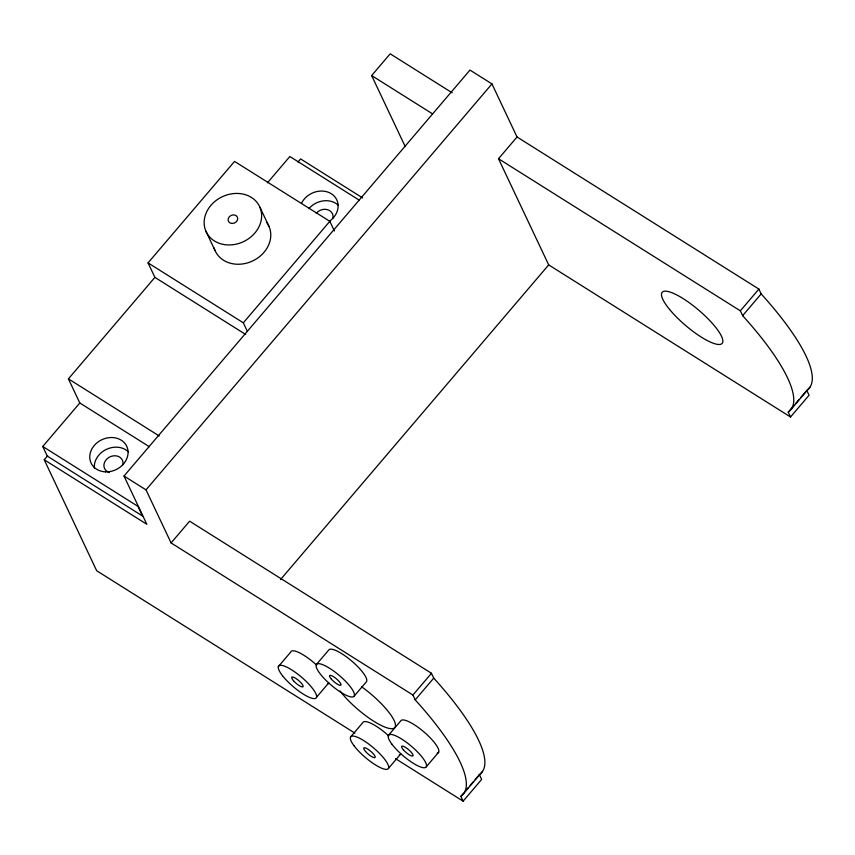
<?xml version="1.0" encoding="UTF-8"?>
<svg xmlns="http://www.w3.org/2000/svg" width="855" height="855" viewBox="0 0 855 855"><rect width="100%" height="100%" fill="white"/><g stroke="black" fill="none" stroke-linecap="round" stroke-linejoin="round"><path stroke-width="1.28" d="M245.684 334.476L154.905 277.373L148.054 262.902L234.548 161.413L329.816 221.327L334.38 230.978M149.304 446.695L79.814 402.983L68.411 378.861L154.905 277.373M42.75 446.481L138.018 506.395L142.582 516.046L47.314 456.132L42.75 446.481L79.814 402.983M267.444 182.82L289.866 156.518L359.357 200.23M354.868 733.12L96.679 570.734L44.225 459.755L47.666 455.715M298.01 161.958L300.597 158.923L362.616 197.922M405.291 146.729L371.647 75.561L390.179 53.812L452.188 92.81M247.319 331.259L243.333 322.816L329.816 221.327M44.225 459.755L146.825 524.286L124.007 476.032L469.972 70.089L491.956 83.908L517.04 136.992L758.887 289.086L761.164 293.917A178.994 45.817 40.4 0 1 806.778 390.414L809.065 395.245L790.533 416.994L548.686 264.89L498.508 158.741L517.04 136.992M171.086 542.936L189.618 521.187L431.465 673.28L433.742 678.111A178.994 45.817 40.4 0 1 479.356 774.619L481.643 779.439L463.111 801.188L460.824 796.358A178.994 45.817 40.4 0 0 415.209 699.86L412.922 695.03L171.086 542.936L146.002 489.851L491.956 83.908M280.472 579.626L548.686 264.89M278.324 666.611L290.679 652.119A24.635 6.306 40.4 0 1 316.596 665.072M316.553 664.314L328.908 649.821A24.635 6.306 40.4 0 1 351.843 661.139A24.635 6.306 40.4 0 1 366.346 681.841L353.991 696.333A24.635 6.306 40.4 0 1 322.25 676.38A24.635 6.306 40.4 0 1 329.57 668.268A24.635 6.306 40.4 0 1 353.991 696.333M316.5 697.285L328.854 682.782A24.635 6.306 40.4 0 1 327.7 683.968M350.539 737.031L362.894 722.528A24.635 6.306 40.4 0 1 388.736 735.899M412.922 695.03L431.465 673.28M790.533 416.994L788.246 412.163A178.994 45.817 40.4 0 0 742.632 315.655L740.345 310.835L758.887 289.086M415.209 699.86L433.742 678.111M742.632 315.655L761.164 293.917M388.394 735.396L400.749 720.893A24.635 6.306 40.4 0 1 425.202 733.024A24.635 6.306 40.4 0 1 437.204 753.212M388.437 768.389L400.792 753.886A24.635 6.306 40.4 0 1 399.36 754.826M426.282 766.775L438.636 752.272M460.824 796.358L463.357 793.397M465.035 791.42L468.412 787.466M470.09 785.489L473.467 781.534M475.145 779.557L479.356 774.619M788.246 412.163L794.145 405.249M795.834 403.271L799.201 399.317M800.889 397.34L806.778 390.414M463.944 793.173L482.477 771.424M791.367 408.979L809.899 387.23M371.647 75.561L432.523 113.854M498.508 158.741L740.345 310.835M148.054 262.902L243.333 322.816M68.411 378.861L159.201 435.954M124.007 476.032L146.002 489.851M395.459 758.642L463.111 801.188M259.941 207.273A29.562 24.848 -25.3 0 1 227.847 244.936A29.562 24.848 -25.3 0 1 210.918 205.36A29.562 24.848 -25.3 0 1 259.941 207.273L269.069 226.575M205.863 231.107L214.979 250.408M361.515 686.693A39.416 10.089 40.4 0 1 392.84 728.599A39.416 10.089 40.4 0 1 340.076 690.99M109.408 472.537A9.854 8.283 -25.3 0 1 104.481 462.491A9.854 8.283 -25.3 0 1 115.981 455.822A9.854 8.283 -25.3 0 1 122.917 464.714M316.2 213.269A9.854 8.283 -25.3 0 1 327.593 209.678A9.854 8.283 -25.3 0 1 332.958 218.249M301.612 203.073A19.708 16.566 -25.3 0 1 331.323 193.732A19.708 16.566 -25.3 0 1 329.923 220.879M94.381 468.08A19.708 16.566 -25.3 0 1 106.383 449.377A19.708 16.566 -25.3 0 1 128.464 451.921M266.439 222.076A29.562 24.848 -25.3 0 1 253.208 260.679A29.562 24.848 -25.3 0 1 214.113 247.961M308.869 208.663A19.708 16.566 -25.3 0 1 338.505 205.457M365.577 751.524A7.385 1.892 40.4 0 0 375.099 757.509A7.385 1.892 40.4 0 0 367.768 749.087A7.385 1.892 40.4 0 0 365.577 751.524M293.511 680.762A7.385 1.892 40.4 0 0 303.033 686.757A7.385 1.892 40.4 0 0 295.702 678.336A7.385 1.892 40.4 0 0 293.511 680.762M403.432 749.899A7.385 1.892 40.4 0 0 412.954 755.884A7.385 1.892 40.4 0 0 405.633 747.462A7.385 1.892 40.4 0 0 403.432 749.899M331.366 679.148A7.385 1.892 40.4 0 0 340.889 685.133A7.385 1.892 40.4 0 0 333.557 676.711A7.385 1.892 40.4 0 0 331.366 679.148M669.625 309.489A39.416 10.089 40.4 0 0 721.481 343.945A39.416 10.089 40.4 0 0 685.357 300.03A39.416 10.089 40.4 0 0 669.625 309.489M232.058 223.476A4.927 4.136 -25.3 0 0 237.412 217.202A4.927 4.136 -25.3 0 0 229.236 216.881A4.927 4.136 -25.3 0 0 232.058 223.476M282.535 675.749A24.635 6.306 40.4 0 0 315.345 698.46A24.635 6.306 40.4 0 0 294.355 671.635A24.635 6.306 40.4 0 0 282.535 675.749M391.782 743.989A24.635 6.306 40.4 0 0 424.85 767.705A24.635 6.306 40.4 0 0 405.398 741.552A24.635 6.306 40.4 0 0 391.782 743.989M353.949 745.645A24.635 6.306 40.4 0 0 387.005 769.329A24.635 6.306 40.4 0 0 367.5 743.145A24.635 6.306 40.4 0 0 353.949 745.645M105.55 471.853A19.708 16.566 -25.3 0 0 126.946 446.748A19.708 16.566 -25.3 0 0 94.264 445.476A19.708 16.566 -25.3 0 0 105.55 471.853"/></g></svg>
